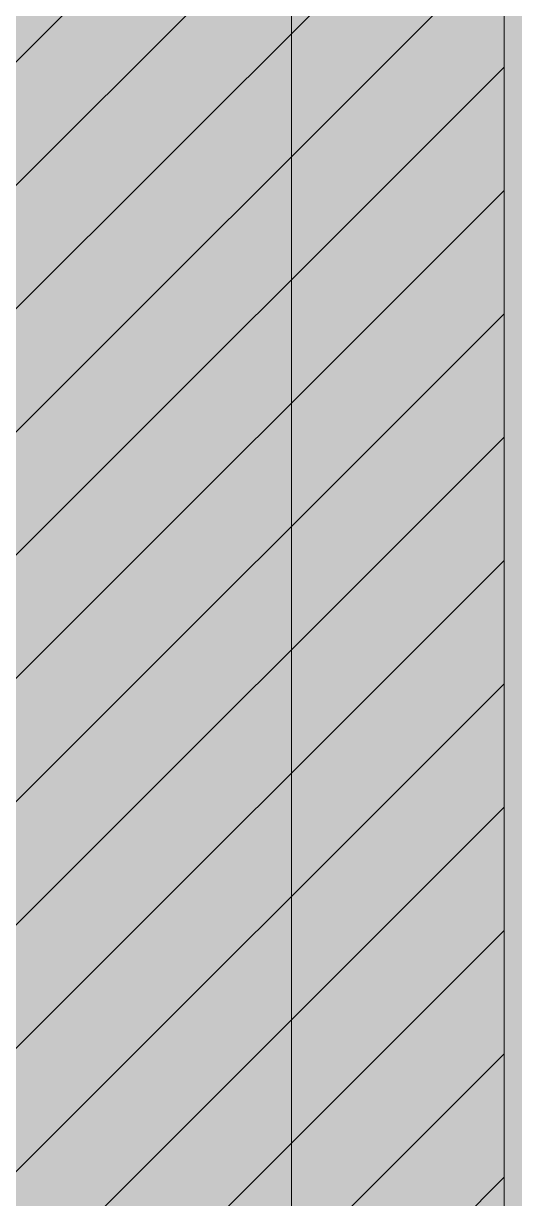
# Model space of a CAD drawing. Header units: millimetres. Extents: x 126 to 12547, y 1644 to 26714.
# Drawn here: x 9378.38 to 9396.24, y 3301.99 to 3344.77 of the extents above; entities that cross this region are included whole.
import ezdxf

# ---------------------------------------------------------------- set-up
doc = ezdxf.new("R2010")
doc.units = ezdxf.units.MM
for name, color, linetype, lineweight in [('F_ARREDI', 7, 'Continuous', 5), ('F_MULTI laminato OPACO', 1, 'Continuous', 5), ('F_MULTI laminato OPACO_retino', 1, 'Continuous', 5), ('F_MULTI tessuto', 151, 'Continuous', 5), ('F_MULTI_tessuto_retino', 8, 'Continuous', 5)]:
    doc.layers.add(name, color=color, linetype=linetype, lineweight=lineweight)
doc.layers.add('TRATTEGGI - Hatch', color=7, linetype='Continuous')

# ---------------------------------------------------------------- blocks, each defined once
blk = doc.blocks.new('CASSETTIERA INTERNA_armadi_sez._..........')
at = {"layer": 'F_MULTI laminato OPACO_retino', "true_color": 0x636466, "transparency": 33554503}
h = blk.add_hatch(dxfattribs=at)
h.set_pattern_fill('ANSI31', color=251)
h.paths.add_polyline_path([(737838.414, 530025.802), (737856.414, 530025.802), (737856.414, 529843.802), (737838.414, 529843.802)])
at = {"layer": 'TRATTEGGI - Hatch', "true_color": 0xc7c8ca}
h = blk.add_hatch(color=9, dxfattribs=at)
h.dxf.hatch_style = 1
h.paths.add_polyline_path([(737838.414, 530025.802), (737856.414, 530025.802), (737856.414, 529843.802), (737838.414, 529843.802)])
at = {"layer": 'F_MULTI tessuto'}
blk.add_lwpolyline([(737838.414, 530025.802), (737856.414, 530025.802), (737856.414, 529843.802), (737838.414, 529843.802)], close=True, dxfattribs=at)
blk = doc.blocks.new('ARMADIO_camera master_sez._2')
at = {"layer": 'F_MULTI_tessuto_retino', "true_color": 0x636466}
h = blk.add_hatch(color=251, dxfattribs=at)
h.dxf.hatch_style = 1
h.paths.add_polyline_path([(737831.675, 531910.302), (737891.675, 531910.302), (737891.675, 529830.302), (737831.675, 529830.302)])
at = {"layer": 'F_MULTI_tessuto_retino', "true_color": 0x939598}
h = blk.add_hatch(color=252, dxfattribs=at)
h.dxf.hatch_style = 1
h.paths.add_polyline_path([(737273.414, 529835.802), (737853.414, 529835.802), (737853.414, 531875.802), (737273.414, 531875.802)])
at = {"layer": 'F_MULTI laminato OPACO', "color": 5}
blk.add_lwpolyline([(737831.675, 531910.302), (737891.675, 531910.302), (737891.675, 529830.302), (737831.675, 529830.302)], close=True, dxfattribs=at)
at = {"layer": 'F_ARREDI', "lineweight": 5}
blk.add_blockref('CASSETTIERA INTERNA_armadi_sez._..........', (-17, 18), dxfattribs=at)

msp = doc.modelspace()

# ---------------------------------------------------------------- block references
at = {"layer": 'F_ARREDI', "color": 2, "lineweight": 5}
msp.add_blockref('ARMADIO_camera master_sez._2', (-728443.545, -526570.764), dxfattribs=at)

doc.saveas('drawing.dxf')
